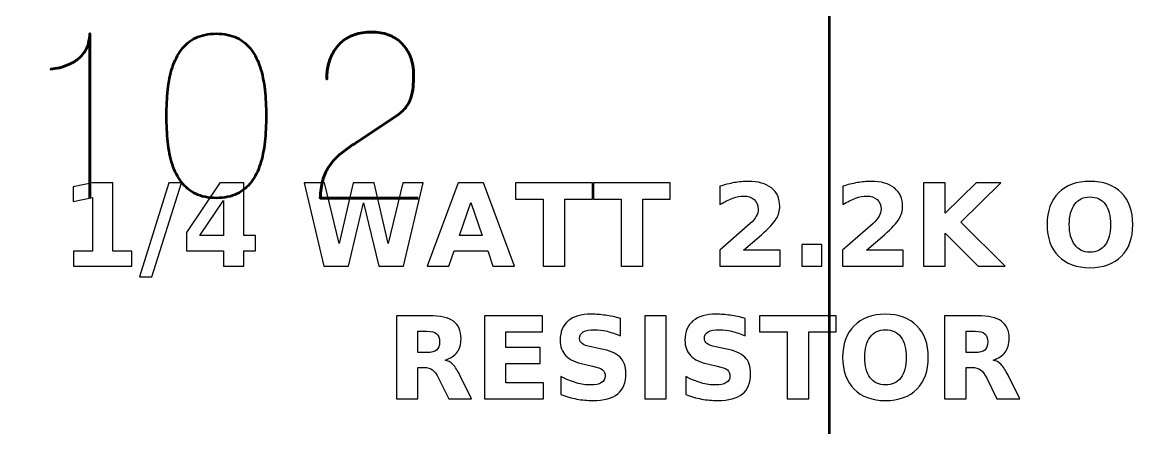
# Model space of a CAD drawing. Header units: centimetres. Extents: x -22.1 to 1.1, y -17.5 to -11.2.
# Drawn here: x -11.847 to -10.475, y -16.537 to -16.035 of the extents above; entities that cross this region are included whole.
import ezdxf

# ---------------------------------------------------------------- set-up
doc = ezdxf.new("R2010")
doc.units = ezdxf.units.CM
doc.header["$MEASUREMENT"] = 0
doc.layers.add('Layer 1', color=7, linetype='Continuous')

msp = doc.modelspace()

# ---------------------------------------------------------------- linework, layer by layer
at = {"layer": 'Layer 1', "color": 253, "lineweight": 53}
for points, knots in [([(-16.15, -17), (-16.15, -17), (-16.15, -12.7), (-16.15, -12.7), (-16.15, -12.7), (-16.15, -12.42391), (-15.92609, -12.2), (-15.65, -12.2), (-15.65, -12.2), (-15.65, -12.2), (-11.35, -12.2), (-11.35, -12.2), (-11.35, -12.2), (-11.07391, -12.2), (-10.85, -12.42391), (-10.85, -12.7), (-10.85, -12.7), (-10.85, -12.7), (-10.85, -17), (-10.85, -17), (-10.85, -17), (-10.85, -17.27609), (-11.07391, -17.5), (-11.35, -17.5), (-11.35, -17.5), (-11.35, -17.5), (-12.35, -17.5), (-12.35, -17.5), (-12.35, -17.5), (-12.35, -17.5), (-12.35, -17.035), (-12.35, -17.035), (-12.35, -17.035), (-12.35, -17.035), (-12.31, -17.035), (-12.31, -17.035), (-12.31, -17.035), (-12.31, -17.035), (-12.31, -16.935), (-12.31, -16.935), (-12.31, -16.935), (-12.31, -16.935), (-12.45, -16.935), (-12.45, -16.935), (-12.45, -16.935), (-12.45, -16.935), (-12.45, -16.2), (-12.45, -16.2), (-12.45, -16.2), (-12.45, -16.2), (-12.15, -16.2), (-12.15, -16.2), (-12.15, -16.2), (-12.15, -16.2), (-12.15, -16.935), (-12.15, -16.935), (-12.15, -16.935), (-12.15, -16.935), (-11.9, -16.935), (-11.9, -16.935), (-11.9, -16.935), (-11.9, -16.935), (-11.9, -15.8), (-11.9, -15.8), (-11.9, -15.8), (-11.9, -15.8), (-12.15, -15.8), (-12.15, -15.8), (-12.15, -15.8), (-12.15, -15.8), (-12.15, -14), (-12.15, -14), (-12.15, -14), (-12.15, -13.72391), (-12.37391, -13.5), (-12.65, -13.5), (-12.65, -13.5), (-12.65, -13.5), (-14.35, -13.5), (-14.35, -13.5), (-14.35, -13.5), (-14.62609, -13.5), (-14.85, -13.72391), (-14.85, -14), (-14.85, -14), (-14.85, -14), (-14.85, -15.7), (-14.85, -15.7), (-14.85, -15.7), (-14.85, -15.97609), (-14.62609, -16.2), (-14.35, -16.2), (-14.35, -16.2), (-14.35, -16.2), (-12.65, -16.2), (-12.65, -16.2), (-12.65, -16.2), (-12.65, -16.2), (-12.55, -16.2), (-12.55, -16.2), (-12.55, -16.2), (-12.55, -16.2), (-12.55, -16.935), (-12.55, -16.935), (-12.55, -16.935), (-12.55, -16.935), (-12.69, -16.935), (-12.69, -16.935), (-12.69, -16.935), (-12.69, -16.935), (-12.69, -17.035), (-12.69, -17.035), (-12.69, -17.035), (-12.69, -17.035), (-12.65, -17.035), (-12.65, -17.035), (-12.65, -17.035), (-12.65, -17.035), (-12.65, -17.5), (-12.65, -17.5), (-12.65, -17.5), (-12.65, -17.5), (-15.65, -17.5), (-15.65, -17.5), (-15.65, -17.5), (-15.92609, -17.5), (-16.15, -17.27609), (-16.15, -17)], [0, 0, 0, 0, 0.03125, 0.03125, 0.03125, 0.03125, 0.0625, 0.0625, 0.0625, 0.0625, 0.09375, 0.09375, 0.09375, 0.09375, 0.125, 0.125, 0.125, 0.125, 0.15625, 0.15625, 0.15625, 0.15625, 0.1875, 0.1875, 0.1875, 0.1875, 0.21875, 0.21875, 0.21875, 0.21875, 0.25, 0.25, 0.25, 0.25, 0.28125, 0.28125, 0.28125, 0.28125, 0.3125, 0.3125, 0.3125, 0.3125, 0.34375, 0.34375, 0.34375, 0.34375, 0.375, 0.375, 0.375, 0.375, 0.40625, 0.40625, 0.40625, 0.40625, 0.4375, 0.4375, 0.4375, 0.4375, 0.46875, 0.46875, 0.46875, 0.46875, 0.5, 0.5, 0.5, 0.5, 0.53125, 0.53125, 0.53125, 0.53125, 0.5625, 0.5625, 0.5625, 0.5625, 0.59375, 0.59375, 0.59375, 0.59375, 0.625, 0.625, 0.625, 0.625, 0.65625, 0.65625, 0.65625, 0.65625, 0.6875, 0.6875, 0.6875, 0.6875, 0.71875, 0.71875, 0.71875, 0.71875, 0.75, 0.75, 0.75, 0.75, 0.78125, 0.78125, 0.78125, 0.78125, 0.8125, 0.8125, 0.8125, 0.8125, 0.84375, 0.84375, 0.84375, 0.84375, 0.875, 0.875, 0.875, 0.875, 0.90625, 0.90625, 0.90625, 0.90625, 0.9375, 0.9375, 0.9375, 0.9375, 0.96875, 0.96875, 0.96875, 0.96875, 1, 1, 1, 1]), ([(-11.76368, -16.25259), (-11.76368, -16.25259), (-11.76368, -16.04911), (-11.76368, -16.04911), (-11.76368, -16.04911), (-11.76373, -16.05602), (-11.76495, -16.06195), (-11.7673, -16.06689), (-11.7673, -16.06689), (-11.76961, -16.07188), (-11.77267, -16.07597), (-11.77643, -16.07926), (-11.77643, -16.07926), (-11.78019, -16.08255), (-11.78424, -16.08519), (-11.78857, -16.08716), (-11.78857, -16.08716), (-11.79289, -16.08909), (-11.79708, -16.09055), (-11.80112, -16.09144), (-11.80112, -16.09144), (-11.80522, -16.09238), (-11.8087, -16.09295), (-11.81166, -16.09314), (-11.81166, -16.09314), (-11.8087, -16.09295), (-11.80522, -16.09238), (-11.80112, -16.09144), (-11.80112, -16.09144), (-11.79708, -16.09055), (-11.79289, -16.08909), (-11.78857, -16.08716), (-11.78857, -16.08716), (-11.78424, -16.08519), (-11.78019, -16.08255), (-11.77643, -16.07926), (-11.77643, -16.07926), (-11.77267, -16.07597), (-11.76961, -16.07188), (-11.7673, -16.06689), (-11.7673, -16.06689), (-11.76495, -16.06195), (-11.76373, -16.05602), (-11.76368, -16.04911), (-11.76368, -16.04911), (-11.76368, -16.04911), (-11.76368, -16.25259), (-11.76368, -16.25259)], [0, 0, 0, 0, 0.0833333, 0.0833333, 0.0833333, 0.0833333, 0.1666667, 0.1666667, 0.1666667, 0.1666667, 0.25, 0.25, 0.25, 0.25, 0.3333333, 0.3333333, 0.3333333, 0.3333333, 0.4166667, 0.4166667, 0.4166667, 0.4166667, 0.5, 0.5, 0.5, 0.5, 0.5833333, 0.5833333, 0.5833333, 0.5833333, 0.6666667, 0.6666667, 0.6666667, 0.6666667, 0.75, 0.75, 0.75, 0.75, 0.8333333, 0.8333333, 0.8333333, 0.8333333, 0.9166667, 0.9166667, 0.9166667, 0.9166667, 1, 1, 1, 1]), ([(-11.35786, -16.25259), (-11.35786, -16.25259), (-11.47893, -16.25259), (-11.47893, -16.25259), (-11.47893, -16.25259), (-11.4787, -16.24441), (-11.47766, -16.23716), (-11.47592, -16.23095), (-11.47592, -16.23095), (-11.47413, -16.22474), (-11.47173, -16.21929), (-11.46877, -16.21458), (-11.46877, -16.21458), (-11.46576, -16.20988), (-11.46233, -16.20569), (-11.45842, -16.20203), (-11.45842, -16.20203), (-11.45452, -16.19831), (-11.45033, -16.19492), (-11.44582, -16.19172), (-11.44582, -16.19172), (-11.4413, -16.18857), (-11.43664, -16.18542), (-11.4318, -16.18232), (-11.4318, -16.18232), (-11.4318, -16.18232), (-11.38354, -16.15014), (-11.38354, -16.15014), (-11.38354, -16.15014), (-11.3786, -16.14666), (-11.37474, -16.14285), (-11.37202, -16.13876), (-11.37202, -16.13876), (-11.36924, -16.13467), (-11.36731, -16.13034), (-11.36614, -16.12578), (-11.36614, -16.12578), (-11.36501, -16.12126), (-11.3643, -16.11661), (-11.36407, -16.1119), (-11.36407, -16.1119), (-11.36383, -16.10715), (-11.36374, -16.1024), (-11.36378, -16.09765), (-11.36378, -16.09765), (-11.36378, -16.09375), (-11.3643, -16.08956), (-11.36534, -16.08505), (-11.36534, -16.08505), (-11.36642, -16.08058), (-11.36811, -16.07611), (-11.37051, -16.07169), (-11.37051, -16.07169), (-11.37291, -16.06727), (-11.37611, -16.06322), (-11.38011, -16.05955), (-11.38011, -16.05955), (-11.3841, -16.05593), (-11.38904, -16.05301), (-11.39492, -16.0508), (-11.39492, -16.0508), (-11.4008, -16.04859), (-11.40772, -16.04746), (-11.41571, -16.04742), (-11.41571, -16.04742), (-11.42376, -16.04746), (-11.43086, -16.04859), (-11.43697, -16.05076), (-11.43697, -16.05076), (-11.44309, -16.05292), (-11.44831, -16.05593), (-11.45264, -16.05974), (-11.45264, -16.05974), (-11.45696, -16.06355), (-11.46044, -16.06797), (-11.46317, -16.07291), (-11.46317, -16.07291), (-11.4659, -16.07785), (-11.46788, -16.08312), (-11.46915, -16.08867), (-11.46915, -16.08867), (-11.47042, -16.09422), (-11.47103, -16.09986), (-11.47103, -16.10555), (-11.47103, -16.10555), (-11.47103, -16.09986), (-11.47042, -16.09422), (-11.46915, -16.08867), (-11.46915, -16.08867), (-11.46788, -16.08312), (-11.4659, -16.07785), (-11.46317, -16.07291), (-11.46317, -16.07291), (-11.46044, -16.06797), (-11.45696, -16.06355), (-11.45264, -16.05974), (-11.45264, -16.05974), (-11.44831, -16.05593), (-11.44309, -16.05292), (-11.43697, -16.05076), (-11.43697, -16.05076), (-11.43086, -16.04859), (-11.42376, -16.04746), (-11.41571, -16.04742), (-11.41571, -16.04742), (-11.40772, -16.04746), (-11.4008, -16.04859), (-11.39492, -16.0508), (-11.39492, -16.0508), (-11.38904, -16.05301), (-11.3841, -16.05593), (-11.38011, -16.05955), (-11.38011, -16.05955), (-11.37611, -16.06322), (-11.37291, -16.06727), (-11.37051, -16.07169), (-11.37051, -16.07169), (-11.36811, -16.07611), (-11.36642, -16.08058), (-11.36534, -16.08505), (-11.36534, -16.08505), (-11.3643, -16.08956), (-11.36378, -16.09375), (-11.36378, -16.09765), (-11.36378, -16.09765), (-11.36374, -16.1024), (-11.36383, -16.10715), (-11.36407, -16.1119), (-11.36407, -16.1119), (-11.3643, -16.11661), (-11.36501, -16.12126), (-11.36614, -16.12578), (-11.36614, -16.12578), (-11.36731, -16.13034), (-11.36924, -16.13467), (-11.37202, -16.13876), (-11.37202, -16.13876), (-11.37474, -16.14285), (-11.3786, -16.14666), (-11.38354, -16.15014), (-11.38354, -16.15014), (-11.38354, -16.15014), (-11.4318, -16.18232), (-11.4318, -16.18232), (-11.4318, -16.18232), (-11.43664, -16.18542), (-11.4413, -16.18857), (-11.44582, -16.19172), (-11.44582, -16.19172), (-11.45033, -16.19492), (-11.45452, -16.19831), (-11.45842, -16.20203), (-11.45842, -16.20203), (-11.46233, -16.20569), (-11.46576, -16.20988), (-11.46877, -16.21458), (-11.46877, -16.21458), (-11.47173, -16.21929), (-11.47413, -16.22474), (-11.47592, -16.23095), (-11.47592, -16.23095), (-11.47766, -16.23716), (-11.4787, -16.24441), (-11.47893, -16.25259), (-11.47893, -16.25259), (-11.47893, -16.25259), (-11.35786, -16.25259), (-11.35786, -16.25259)], [0, 0, 0, 0, 0.0238095, 0.0238095, 0.0238095, 0.0238095, 0.047619, 0.047619, 0.047619, 0.047619, 0.0714286, 0.0714286, 0.0714286, 0.0714286, 0.0952381, 0.0952381, 0.0952381, 0.0952381, 0.1190476, 0.1190476, 0.1190476, 0.1190476, 0.1428571, 0.1428571, 0.1428571, 0.1428571, 0.1666667, 0.1666667, 0.1666667, 0.1666667, 0.1904762, 0.1904762, 0.1904762, 0.1904762, 0.2142857, 0.2142857, 0.2142857, 0.2142857, 0.2380952, 0.2380952, 0.2380952, 0.2380952, 0.2619048, 0.2619048, 0.2619048, 0.2619048, 0.2857143, 0.2857143, 0.2857143, 0.2857143, 0.3095238, 0.3095238, 0.3095238, 0.3095238, 0.3333333, 0.3333333, 0.3333333, 0.3333333, 0.3571429, 0.3571429, 0.3571429, 0.3571429, 0.3809524, 0.3809524, 0.3809524, 0.3809524, 0.4047619, 0.4047619, 0.4047619, 0.4047619, 0.4285714, 0.4285714, 0.4285714, 0.4285714, 0.452381, 0.452381, 0.452381, 0.452381, 0.4761905, 0.4761905, 0.4761905, 0.4761905, 0.5, 0.5, 0.5, 0.5, 0.5238095, 0.5238095, 0.5238095, 0.5238095, 0.547619, 0.547619, 0.547619, 0.547619, 0.5714286, 0.5714286, 0.5714286, 0.5714286, 0.5952381, 0.5952381, 0.5952381, 0.5952381, 0.6190476, 0.6190476, 0.6190476, 0.6190476, 0.6428571, 0.6428571, 0.6428571, 0.6428571, 0.6666667, 0.6666667, 0.6666667, 0.6666667, 0.6904762, 0.6904762, 0.6904762, 0.6904762, 0.7142857, 0.7142857, 0.7142857, 0.7142857, 0.7380952, 0.7380952, 0.7380952, 0.7380952, 0.7619048, 0.7619048, 0.7619048, 0.7619048, 0.7857143, 0.7857143, 0.7857143, 0.7857143, 0.8095238, 0.8095238, 0.8095238, 0.8095238, 0.8333333, 0.8333333, 0.8333333, 0.8333333, 0.8571429, 0.8571429, 0.8571429, 0.8571429, 0.8809524, 0.8809524, 0.8809524, 0.8809524, 0.9047619, 0.9047619, 0.9047619, 0.9047619, 0.9285714, 0.9285714, 0.9285714, 0.9285714, 0.952381, 0.952381, 0.952381, 0.952381, 0.9761905, 0.9761905, 0.9761905, 0.9761905, 1, 1, 1, 1]), ([(-11.60734, -16.25259), (-11.59746, -16.25254), (-11.58894, -16.2508), (-11.58184, -16.24742), (-11.58184, -16.24742), (-11.57479, -16.24403), (-11.56891, -16.23918), (-11.5642, -16.23302), (-11.5642, -16.23302), (-11.55955, -16.22681), (-11.55588, -16.21948), (-11.55315, -16.21101), (-11.55315, -16.21101), (-11.55047, -16.20254), (-11.54854, -16.19328), (-11.54746, -16.18312), (-11.54746, -16.18312), (-11.54633, -16.17296), (-11.54577, -16.16228), (-11.54581, -16.15099), (-11.54581, -16.15099), (-11.54577, -16.13975), (-11.54633, -16.12907), (-11.54746, -16.11896), (-11.54746, -16.11896), (-11.54854, -16.10885), (-11.55047, -16.09953), (-11.55315, -16.09107), (-11.55315, -16.09107), (-11.55588, -16.08265), (-11.55955, -16.07531), (-11.5642, -16.06905), (-11.5642, -16.06905), (-11.56891, -16.06284), (-11.57479, -16.058), (-11.58184, -16.05461), (-11.58184, -16.05461), (-11.58894, -16.05118), (-11.59746, -16.04944), (-11.60734, -16.04939), (-11.60734, -16.04939), (-11.61721, -16.04944), (-11.62573, -16.05118), (-11.63283, -16.05461), (-11.63283, -16.05461), (-11.63989, -16.058), (-11.64577, -16.06284), (-11.65047, -16.06905), (-11.65047, -16.06905), (-11.65513, -16.07531), (-11.65879, -16.08265), (-11.66152, -16.09107), (-11.66152, -16.09107), (-11.6642, -16.09953), (-11.66613, -16.10885), (-11.66721, -16.11896), (-11.66721, -16.11896), (-11.66834, -16.12907), (-11.66891, -16.13975), (-11.66886, -16.15099), (-11.66886, -16.15099), (-11.66891, -16.16228), (-11.66834, -16.17296), (-11.66721, -16.18312), (-11.66721, -16.18312), (-11.66613, -16.19328), (-11.6642, -16.20254), (-11.66152, -16.21101), (-11.66152, -16.21101), (-11.65879, -16.21948), (-11.65513, -16.22681), (-11.65047, -16.23302), (-11.65047, -16.23302), (-11.64577, -16.23918), (-11.63989, -16.24403), (-11.63283, -16.24742), (-11.63283, -16.24742), (-11.62573, -16.2508), (-11.61721, -16.25254), (-11.60734, -16.25259)], [0, 0, 0, 0, 0.05, 0.05, 0.05, 0.05, 0.1, 0.1, 0.1, 0.1, 0.15, 0.15, 0.15, 0.15, 0.2, 0.2, 0.2, 0.2, 0.25, 0.25, 0.25, 0.25, 0.3, 0.3, 0.3, 0.3, 0.35, 0.35, 0.35, 0.35, 0.4, 0.4, 0.4, 0.4, 0.45, 0.45, 0.45, 0.45, 0.5, 0.5, 0.5, 0.5, 0.55, 0.55, 0.55, 0.55, 0.6, 0.6, 0.6, 0.6, 0.65, 0.65, 0.65, 0.65, 0.7, 0.7, 0.7, 0.7, 0.75, 0.75, 0.75, 0.75, 0.8, 0.8, 0.8, 0.8, 0.85, 0.85, 0.85, 0.85, 0.9, 0.9, 0.9, 0.9, 0.95, 0.95, 0.95, 0.95, 1, 1, 1, 1]), ([(-11.60734, -16.25259), (-11.59746, -16.25254), (-11.58894, -16.2508), (-11.58184, -16.24742), (-11.58184, -16.24742), (-11.57479, -16.24403), (-11.56891, -16.23918), (-11.5642, -16.23302), (-11.5642, -16.23302), (-11.55955, -16.22681), (-11.55588, -16.21948), (-11.55315, -16.21101), (-11.55315, -16.21101), (-11.55047, -16.20254), (-11.54854, -16.19328), (-11.54746, -16.18312), (-11.54746, -16.18312), (-11.54633, -16.17296), (-11.54577, -16.16228), (-11.54581, -16.15099), (-11.54581, -16.15099), (-11.54577, -16.13975), (-11.54633, -16.12907), (-11.54746, -16.11896), (-11.54746, -16.11896), (-11.54854, -16.10885), (-11.55047, -16.09953), (-11.55315, -16.09107), (-11.55315, -16.09107), (-11.55588, -16.08265), (-11.55955, -16.07531), (-11.5642, -16.06905), (-11.5642, -16.06905), (-11.56891, -16.06284), (-11.57479, -16.058), (-11.58184, -16.05461), (-11.58184, -16.05461), (-11.58894, -16.05118), (-11.59746, -16.04944), (-11.60734, -16.04939), (-11.60734, -16.04939), (-11.61721, -16.04944), (-11.62573, -16.05118), (-11.63283, -16.05461), (-11.63283, -16.05461), (-11.63989, -16.058), (-11.64577, -16.06284), (-11.65047, -16.06905), (-11.65047, -16.06905), (-11.65513, -16.07531), (-11.65879, -16.08265), (-11.66152, -16.09107), (-11.66152, -16.09107), (-11.6642, -16.09953), (-11.66613, -16.10885), (-11.66721, -16.11896), (-11.66721, -16.11896), (-11.66834, -16.12907), (-11.66891, -16.13975), (-11.66886, -16.15099), (-11.66886, -16.15099), (-11.66891, -16.16228), (-11.66834, -16.17296), (-11.66721, -16.18312), (-11.66721, -16.18312), (-11.66613, -16.19328), (-11.6642, -16.20254), (-11.66152, -16.21101), (-11.66152, -16.21101), (-11.65879, -16.21948), (-11.65513, -16.22681), (-11.65047, -16.23302), (-11.65047, -16.23302), (-11.64577, -16.23918), (-11.63989, -16.24403), (-11.63283, -16.24742), (-11.63283, -16.24742), (-11.62573, -16.2508), (-11.61721, -16.25254), (-11.60734, -16.25259)], [0, 0, 0, 0, 0.05, 0.05, 0.05, 0.05, 0.1, 0.1, 0.1, 0.1, 0.15, 0.15, 0.15, 0.15, 0.2, 0.2, 0.2, 0.2, 0.25, 0.25, 0.25, 0.25, 0.3, 0.3, 0.3, 0.3, 0.35, 0.35, 0.35, 0.35, 0.4, 0.4, 0.4, 0.4, 0.45, 0.45, 0.45, 0.45, 0.5, 0.5, 0.5, 0.5, 0.55, 0.55, 0.55, 0.55, 0.6, 0.6, 0.6, 0.6, 0.65, 0.65, 0.65, 0.65, 0.7, 0.7, 0.7, 0.7, 0.75, 0.75, 0.75, 0.75, 0.8, 0.8, 0.8, 0.8, 0.85, 0.85, 0.85, 0.85, 0.9, 0.9, 0.9, 0.9, 0.95, 0.95, 0.95, 0.95, 1, 1, 1, 1])]:
    msp.add_open_spline(points, degree=3, knots=knots, dxfattribs=at)
at = {"layer": 'Layer 1', "color": 250}
for points, knots in [([(-11.78368, -16.31844), (-11.78368, -16.31844), (-11.76025, -16.31844), (-11.76025, -16.31844), (-11.76025, -16.31844), (-11.76025, -16.31844), (-11.76025, -16.25195), (-11.76025, -16.25195), (-11.76025, -16.25195), (-11.76025, -16.25195), (-11.78429, -16.25692), (-11.78429, -16.25692), (-11.78429, -16.25692), (-11.78429, -16.25692), (-11.78429, -16.23885), (-11.78429, -16.23885), (-11.78429, -16.23885), (-11.78429, -16.23885), (-11.76039, -16.23389), (-11.76039, -16.23389), (-11.76039, -16.23389), (-11.76039, -16.23389), (-11.73518, -16.23389), (-11.73518, -16.23389), (-11.73518, -16.23389), (-11.73518, -16.23389), (-11.73518, -16.31844), (-11.73518, -16.31844), (-11.73518, -16.31844), (-11.73518, -16.31844), (-11.71176, -16.31844), (-11.71176, -16.31844), (-11.71176, -16.31844), (-11.71176, -16.31844), (-11.71176, -16.33676), (-11.71176, -16.33676), (-11.71176, -16.33676), (-11.71176, -16.33676), (-11.78368, -16.33676), (-11.78368, -16.33676), (-11.78368, -16.33676), (-11.78368, -16.33676), (-11.78368, -16.31844), (-11.78368, -16.31844)], [0, 0, 0, 0, 0.0909091, 0.0909091, 0.0909091, 0.0909091, 0.1818182, 0.1818182, 0.1818182, 0.1818182, 0.2727273, 0.2727273, 0.2727273, 0.2727273, 0.3636364, 0.3636364, 0.3636364, 0.3636364, 0.4545455, 0.4545455, 0.4545455, 0.4545455, 0.5454545, 0.5454545, 0.5454545, 0.5454545, 0.6363636, 0.6363636, 0.6363636, 0.6363636, 0.7272727, 0.7272727, 0.7272727, 0.7272727, 0.8181818, 0.8181818, 0.8181818, 0.8181818, 0.9090909, 0.9090909, 0.9090909, 0.9090909, 1, 1, 1, 1]), ([(-11.66578, -16.23389), (-11.66578, -16.23389), (-11.65049, -16.23389), (-11.65049, -16.23389), (-11.65049, -16.23389), (-11.65049, -16.23389), (-11.6868, -16.34986), (-11.6868, -16.34986), (-11.6868, -16.34986), (-11.6868, -16.34986), (-11.70202, -16.34986), (-11.70202, -16.34986), (-11.70202, -16.34986), (-11.70202, -16.34986), (-11.66578, -16.23389), (-11.66578, -16.23389)], [0, 0, 0, 0, 0.25, 0.25, 0.25, 0.25, 0.5, 0.5, 0.5, 0.5, 0.75, 0.75, 0.75, 0.75, 1, 1, 1, 1]), ([(-11.60294, -16.23389), (-11.60294, -16.23389), (-11.57344, -16.23389), (-11.57344, -16.23389), (-11.57344, -16.23389), (-11.57344, -16.23389), (-11.57344, -16.2988), (-11.57344, -16.2988), (-11.57344, -16.2988), (-11.57344, -16.2988), (-11.55877, -16.2988), (-11.55877, -16.2988), (-11.55877, -16.2988), (-11.55877, -16.2988), (-11.55877, -16.31802), (-11.55877, -16.31802), (-11.55877, -16.31802), (-11.55877, -16.31802), (-11.57344, -16.31802), (-11.57344, -16.31802), (-11.57344, -16.31802), (-11.57344, -16.31802), (-11.57344, -16.33676), (-11.57344, -16.33676), (-11.57344, -16.33676), (-11.57344, -16.33676), (-11.59851, -16.33676), (-11.59851, -16.33676), (-11.59851, -16.33676), (-11.59851, -16.33676), (-11.59851, -16.31802), (-11.59851, -16.31802), (-11.59851, -16.31802), (-11.59851, -16.31802), (-11.64414, -16.31802), (-11.64414, -16.31802), (-11.64414, -16.31802), (-11.64414, -16.31802), (-11.64414, -16.29527), (-11.64414, -16.29527), (-11.64414, -16.29527), (-11.64414, -16.29527), (-11.60294, -16.23389), (-11.60294, -16.23389)], [0, 0, 0, 0, 0.0909091, 0.0909091, 0.0909091, 0.0909091, 0.1818182, 0.1818182, 0.1818182, 0.1818182, 0.2727273, 0.2727273, 0.2727273, 0.2727273, 0.3636364, 0.3636364, 0.3636364, 0.3636364, 0.4545455, 0.4545455, 0.4545455, 0.4545455, 0.5454545, 0.5454545, 0.5454545, 0.5454545, 0.6363636, 0.6363636, 0.6363636, 0.6363636, 0.7272727, 0.7272727, 0.7272727, 0.7272727, 0.8181818, 0.8181818, 0.8181818, 0.8181818, 0.9090909, 0.9090909, 0.9090909, 0.9090909, 1, 1, 1, 1]), ([(-11.49896, -16.23389), (-11.49896, -16.23389), (-11.47354, -16.23389), (-11.47354, -16.23389), (-11.47354, -16.23389), (-11.47354, -16.23389), (-11.45576, -16.30866), (-11.45576, -16.30866), (-11.45576, -16.30866), (-11.45576, -16.30866), (-11.43812, -16.23389), (-11.43812, -16.23389), (-11.43812, -16.23389), (-11.43812, -16.23389), (-11.41255, -16.23389), (-11.41255, -16.23389), (-11.41255, -16.23389), (-11.41255, -16.23389), (-11.39492, -16.30866), (-11.39492, -16.30866), (-11.39492, -16.30866), (-11.39492, -16.30866), (-11.37714, -16.23389), (-11.37714, -16.23389), (-11.37714, -16.23389), (-11.37714, -16.23389), (-11.35192, -16.23389), (-11.35192, -16.23389), (-11.35192, -16.23389), (-11.35192, -16.23389), (-11.37617, -16.33676), (-11.37617, -16.33676), (-11.37617, -16.33676), (-11.37617, -16.33676), (-11.40677, -16.33676), (-11.40677, -16.33676), (-11.40677, -16.33676), (-11.40677, -16.33676), (-11.42544, -16.25856), (-11.42544, -16.25856), (-11.42544, -16.25856), (-11.42544, -16.25856), (-11.4439, -16.33676), (-11.4439, -16.33676), (-11.4439, -16.33676), (-11.4439, -16.33676), (-11.4745, -16.33676), (-11.4745, -16.33676), (-11.4745, -16.33676), (-11.4745, -16.33676), (-11.49896, -16.23389), (-11.49896, -16.23389)], [0, 0, 0, 0, 0.0769231, 0.0769231, 0.0769231, 0.0769231, 0.1538462, 0.1538462, 0.1538462, 0.1538462, 0.2307692, 0.2307692, 0.2307692, 0.2307692, 0.3076923, 0.3076923, 0.3076923, 0.3076923, 0.3846154, 0.3846154, 0.3846154, 0.3846154, 0.4615385, 0.4615385, 0.4615385, 0.4615385, 0.5384615, 0.5384615, 0.5384615, 0.5384615, 0.6153846, 0.6153846, 0.6153846, 0.6153846, 0.6923077, 0.6923077, 0.6923077, 0.6923077, 0.7692308, 0.7692308, 0.7692308, 0.7692308, 0.8461538, 0.8461538, 0.8461538, 0.8461538, 0.9230769, 0.9230769, 0.9230769, 0.9230769, 1, 1, 1, 1]), ([(-11.27215, -16.31804), (-11.27215, -16.31804), (-11.31364, -16.31804), (-11.31364, -16.31804), (-11.31364, -16.31804), (-11.31364, -16.31804), (-11.32018, -16.33676), (-11.32018, -16.33676), (-11.32018, -16.33676), (-11.32018, -16.33676), (-11.34685, -16.33676), (-11.34685, -16.33676), (-11.34685, -16.33676), (-11.34685, -16.33676), (-11.30875, -16.23389), (-11.30875, -16.23389), (-11.30875, -16.23389), (-11.30875, -16.23389), (-11.27712, -16.23389), (-11.27712, -16.23389), (-11.27712, -16.23389), (-11.27712, -16.23389), (-11.23902, -16.33676), (-11.23902, -16.33676), (-11.23902, -16.33676), (-11.23902, -16.33676), (-11.26569, -16.33676), (-11.26569, -16.33676), (-11.26569, -16.33676), (-11.26569, -16.33676), (-11.27215, -16.31804), (-11.27215, -16.31804)], [0, 0, 0, 0, 0.125, 0.125, 0.125, 0.125, 0.25, 0.25, 0.25, 0.25, 0.375, 0.375, 0.375, 0.375, 0.5, 0.5, 0.5, 0.5, 0.625, 0.625, 0.625, 0.625, 0.75, 0.75, 0.75, 0.75, 0.875, 0.875, 0.875, 0.875, 1, 1, 1, 1]), ([(-11.23763, -16.23389), (-11.23763, -16.23389), (-11.14283, -16.23389), (-11.14283, -16.23389), (-11.14283, -16.23389), (-11.14283, -16.23389), (-11.14283, -16.25395), (-11.14283, -16.25395), (-11.14283, -16.25395), (-11.14283, -16.25395), (-11.17693, -16.25395), (-11.17693, -16.25395), (-11.17693, -16.25395), (-11.17693, -16.25395), (-11.17693, -16.33676), (-11.17693, -16.33676), (-11.17693, -16.33676), (-11.17693, -16.33676), (-11.20346, -16.33676), (-11.20346, -16.33676), (-11.20346, -16.33676), (-11.20346, -16.33676), (-11.20346, -16.25395), (-11.20346, -16.25395), (-11.20346, -16.25395), (-11.20346, -16.25395), (-11.23763, -16.25395), (-11.23763, -16.25395), (-11.23763, -16.25395), (-11.23763, -16.25395), (-11.23763, -16.23389), (-11.23763, -16.23389)], [0, 0, 0, 0, 0.125, 0.125, 0.125, 0.125, 0.25, 0.25, 0.25, 0.25, 0.375, 0.375, 0.375, 0.375, 0.5, 0.5, 0.5, 0.5, 0.625, 0.625, 0.625, 0.625, 0.75, 0.75, 0.75, 0.75, 0.875, 0.875, 0.875, 0.875, 1, 1, 1, 1]), ([(-11.14137, -16.23389), (-11.14137, -16.23389), (-11.04657, -16.23389), (-11.04657, -16.23389), (-11.04657, -16.23389), (-11.04657, -16.23389), (-11.04657, -16.25395), (-11.04657, -16.25395), (-11.04657, -16.25395), (-11.04657, -16.25395), (-11.08067, -16.25395), (-11.08067, -16.25395), (-11.08067, -16.25395), (-11.08067, -16.25395), (-11.08067, -16.33676), (-11.08067, -16.33676), (-11.08067, -16.33676), (-11.08067, -16.33676), (-11.1072, -16.33676), (-11.1072, -16.33676), (-11.1072, -16.33676), (-11.1072, -16.33676), (-11.1072, -16.25395), (-11.1072, -16.25395), (-11.1072, -16.25395), (-11.1072, -16.25395), (-11.14137, -16.25395), (-11.14137, -16.25395), (-11.14137, -16.25395), (-11.14137, -16.25395), (-11.14137, -16.23389), (-11.14137, -16.23389)], [0, 0, 0, 0, 0.125, 0.125, 0.125, 0.125, 0.25, 0.25, 0.25, 0.25, 0.375, 0.375, 0.375, 0.375, 0.5, 0.5, 0.5, 0.5, 0.625, 0.625, 0.625, 0.625, 0.75, 0.75, 0.75, 0.75, 0.875, 0.875, 0.875, 0.875, 1, 1, 1, 1]), ([(-10.956, -16.31726), (-10.956, -16.31726), (-10.91072, -16.31726), (-10.91072, -16.31726), (-10.91072, -16.31726), (-10.91072, -16.31726), (-10.91072, -16.33676), (-10.91072, -16.33676), (-10.91072, -16.33676), (-10.91072, -16.33676), (-10.98549, -16.33676), (-10.98549, -16.33676), (-10.98549, -16.33676), (-10.98549, -16.33676), (-10.98549, -16.31726), (-10.98549, -16.31726), (-10.98549, -16.31726), (-10.98549, -16.31726), (-10.94793, -16.28413), (-10.94793, -16.28413), (-10.94793, -16.28413), (-10.94457, -16.28109), (-10.9421, -16.27813), (-10.9405, -16.27524), (-10.9405, -16.27524), (-10.93888, -16.27234), (-10.93808, -16.26933), (-10.93808, -16.2662), (-10.93808, -16.2662), (-10.93808, -16.26138), (-10.9397, -16.2575), (-10.94294, -16.25456), (-10.94294, -16.25456), (-10.94617, -16.25162), (-10.95047, -16.25017), (-10.95586, -16.25017), (-10.95586, -16.25017), (-10.95999, -16.25017), (-10.96451, -16.25106), (-10.96943, -16.25282), (-10.96943, -16.25282), (-10.97434, -16.25459), (-10.97961, -16.25722), (-10.98521, -16.2607), (-10.98521, -16.2607), (-10.98521, -16.2607), (-10.98521, -16.2381), (-10.98521, -16.2381), (-10.98521, -16.2381), (-10.97923, -16.23613), (-10.97333, -16.23462), (-10.9675, -16.23359), (-10.9675, -16.23359), (-10.96166, -16.23255), (-10.95595, -16.23203), (-10.95033, -16.23203), (-10.95033, -16.23203), (-10.93803, -16.23203), (-10.92846, -16.23474), (-10.92164, -16.24017), (-10.92164, -16.24017), (-10.91482, -16.24558), (-10.91141, -16.25313), (-10.91141, -16.26284), (-10.91141, -16.26284), (-10.91141, -16.26844), (-10.91286, -16.27366), (-10.91576, -16.27851), (-10.91576, -16.27851), (-10.91865, -16.28335), (-10.92474, -16.28984), (-10.93401, -16.29798), (-10.93401, -16.29798), (-10.93401, -16.29798), (-10.956, -16.31726), (-10.956, -16.31726)], [0, 0, 0, 0, 0.0526316, 0.0526316, 0.0526316, 0.0526316, 0.1052632, 0.1052632, 0.1052632, 0.1052632, 0.1578947, 0.1578947, 0.1578947, 0.1578947, 0.2105263, 0.2105263, 0.2105263, 0.2105263, 0.2631579, 0.2631579, 0.2631579, 0.2631579, 0.3157895, 0.3157895, 0.3157895, 0.3157895, 0.3684211, 0.3684211, 0.3684211, 0.3684211, 0.4210526, 0.4210526, 0.4210526, 0.4210526, 0.4736842, 0.4736842, 0.4736842, 0.4736842, 0.5263158, 0.5263158, 0.5263158, 0.5263158, 0.5789474, 0.5789474, 0.5789474, 0.5789474, 0.6315789, 0.6315789, 0.6315789, 0.6315789, 0.6842105, 0.6842105, 0.6842105, 0.6842105, 0.7368421, 0.7368421, 0.7368421, 0.7368421, 0.7894737, 0.7894737, 0.7894737, 0.7894737, 0.8421053, 0.8421053, 0.8421053, 0.8421053, 0.8947368, 0.8947368, 0.8947368, 0.8947368, 0.9473684, 0.9473684, 0.9473684, 0.9473684, 1, 1, 1, 1]), ([(-10.80421, -16.31726), (-10.80421, -16.31726), (-10.75893, -16.31726), (-10.75893, -16.31726), (-10.75893, -16.31726), (-10.75893, -16.31726), (-10.75893, -16.33676), (-10.75893, -16.33676), (-10.75893, -16.33676), (-10.75893, -16.33676), (-10.8337, -16.33676), (-10.8337, -16.33676), (-10.8337, -16.33676), (-10.8337, -16.33676), (-10.8337, -16.31726), (-10.8337, -16.31726), (-10.8337, -16.31726), (-10.8337, -16.31726), (-10.79614, -16.28413), (-10.79614, -16.28413), (-10.79614, -16.28413), (-10.79278, -16.28109), (-10.79031, -16.27813), (-10.78871, -16.27524), (-10.78871, -16.27524), (-10.78709, -16.27234), (-10.78629, -16.26933), (-10.78629, -16.2662), (-10.78629, -16.2662), (-10.78629, -16.26138), (-10.78791, -16.2575), (-10.79115, -16.25456), (-10.79115, -16.25456), (-10.79438, -16.25162), (-10.79868, -16.25017), (-10.80407, -16.25017), (-10.80407, -16.25017), (-10.8082, -16.25017), (-10.81272, -16.25106), (-10.81764, -16.25282), (-10.81764, -16.25282), (-10.82255, -16.25459), (-10.82782, -16.25722), (-10.83342, -16.2607), (-10.83342, -16.2607), (-10.83342, -16.2607), (-10.83342, -16.2381), (-10.83342, -16.2381), (-10.83342, -16.2381), (-10.82744, -16.23613), (-10.82154, -16.23462), (-10.81571, -16.23359), (-10.81571, -16.23359), (-10.80987, -16.23255), (-10.80416, -16.23203), (-10.79854, -16.23203), (-10.79854, -16.23203), (-10.78624, -16.23203), (-10.77667, -16.23474), (-10.76985, -16.24017), (-10.76985, -16.24017), (-10.76303, -16.24558), (-10.75962, -16.25313), (-10.75962, -16.26284), (-10.75962, -16.26284), (-10.75962, -16.26844), (-10.76107, -16.27366), (-10.76397, -16.27851), (-10.76397, -16.27851), (-10.76686, -16.28335), (-10.77295, -16.28984), (-10.78222, -16.29798), (-10.78222, -16.29798), (-10.78222, -16.29798), (-10.80421, -16.31726), (-10.80421, -16.31726)], [0, 0, 0, 0, 0.0526316, 0.0526316, 0.0526316, 0.0526316, 0.1052632, 0.1052632, 0.1052632, 0.1052632, 0.1578947, 0.1578947, 0.1578947, 0.1578947, 0.2105263, 0.2105263, 0.2105263, 0.2105263, 0.2631579, 0.2631579, 0.2631579, 0.2631579, 0.3157895, 0.3157895, 0.3157895, 0.3157895, 0.3684211, 0.3684211, 0.3684211, 0.3684211, 0.4210526, 0.4210526, 0.4210526, 0.4210526, 0.4736842, 0.4736842, 0.4736842, 0.4736842, 0.5263158, 0.5263158, 0.5263158, 0.5263158, 0.5789474, 0.5789474, 0.5789474, 0.5789474, 0.6315789, 0.6315789, 0.6315789, 0.6315789, 0.6842105, 0.6842105, 0.6842105, 0.6842105, 0.7368421, 0.7368421, 0.7368421, 0.7368421, 0.7894737, 0.7894737, 0.7894737, 0.7894737, 0.8421053, 0.8421053, 0.8421053, 0.8421053, 0.8947368, 0.8947368, 0.8947368, 0.8947368, 0.9473684, 0.9473684, 0.9473684, 0.9473684, 1, 1, 1, 1]), ([(-10.73372, -16.23389), (-10.73372, -16.23389), (-10.70719, -16.23389), (-10.70719, -16.23389), (-10.70719, -16.23389), (-10.70719, -16.23389), (-10.70719, -16.27145), (-10.70719, -16.27145), (-10.70719, -16.27145), (-10.70719, -16.27145), (-10.66895, -16.23389), (-10.66895, -16.23389), (-10.66895, -16.23389), (-10.66895, -16.23389), (-10.63817, -16.23389), (-10.63817, -16.23389), (-10.63817, -16.23389), (-10.63817, -16.23389), (-10.6877, -16.2826), (-10.6877, -16.2826), (-10.6877, -16.2826), (-10.6877, -16.2826), (-10.63306, -16.33676), (-10.63306, -16.33676), (-10.63306, -16.33676), (-10.63306, -16.33676), (-10.66627, -16.33676), (-10.66627, -16.33676), (-10.66627, -16.33676), (-10.66627, -16.33676), (-10.70719, -16.29624), (-10.70719, -16.29624), (-10.70719, -16.29624), (-10.70719, -16.29624), (-10.70719, -16.33676), (-10.70719, -16.33676), (-10.70719, -16.33676), (-10.70719, -16.33676), (-10.73372, -16.33676), (-10.73372, -16.33676), (-10.73372, -16.33676), (-10.73372, -16.33676), (-10.73372, -16.23389), (-10.73372, -16.23389)], [0, 0, 0, 0, 0.0909091, 0.0909091, 0.0909091, 0.0909091, 0.1818182, 0.1818182, 0.1818182, 0.1818182, 0.2727273, 0.2727273, 0.2727273, 0.2727273, 0.3636364, 0.3636364, 0.3636364, 0.3636364, 0.4545455, 0.4545455, 0.4545455, 0.4545455, 0.5454545, 0.5454545, 0.5454545, 0.5454545, 0.6363636, 0.6363636, 0.6363636, 0.6363636, 0.7272727, 0.7272727, 0.7272727, 0.7272727, 0.8181818, 0.8181818, 0.8181818, 0.8181818, 0.9090909, 0.9090909, 0.9090909, 0.9090909, 1, 1, 1, 1]), ([(-10.52826, -16.23203), (-10.51173, -16.23203), (-10.49877, -16.23676), (-10.48941, -16.24624), (-10.48941, -16.24624), (-10.48003, -16.25569), (-10.47535, -16.26874), (-10.47535, -16.28542), (-10.47535, -16.28542), (-10.47535, -16.30205), (-10.48003, -16.3151), (-10.48941, -16.32455), (-10.48941, -16.32455), (-10.49877, -16.33403), (-10.51173, -16.33876), (-10.52826, -16.33876), (-10.52826, -16.33876), (-10.54475, -16.33876), (-10.55768, -16.33403), (-10.56709, -16.32455), (-10.56709, -16.32455), (-10.57647, -16.3151), (-10.58118, -16.30205), (-10.58118, -16.28542), (-10.58118, -16.28542), (-10.58118, -16.26874), (-10.57647, -16.25569), (-10.56709, -16.24624), (-10.56709, -16.24624), (-10.55768, -16.23676), (-10.54475, -16.23203), (-10.52826, -16.23203)], [0, 0, 0, 0, 0.125, 0.125, 0.125, 0.125, 0.25, 0.25, 0.25, 0.25, 0.375, 0.375, 0.375, 0.375, 0.5, 0.5, 0.5, 0.5, 0.625, 0.625, 0.625, 0.625, 0.75, 0.75, 0.75, 0.75, 0.875, 0.875, 0.875, 0.875, 1, 1, 1, 1]), ([(-10.52826, -16.25125), (-10.53635, -16.25125), (-10.54261, -16.25423), (-10.54708, -16.26021), (-10.54708, -16.26021), (-10.55152, -16.26618), (-10.55376, -16.27458), (-10.55376, -16.28542), (-10.55376, -16.28542), (-10.55376, -16.29624), (-10.55152, -16.30461), (-10.54708, -16.31058), (-10.54708, -16.31058), (-10.54261, -16.31656), (-10.53635, -16.31954), (-10.52826, -16.31954), (-10.52826, -16.31954), (-10.52012, -16.31954), (-10.51385, -16.31656), (-10.50938, -16.31058), (-10.50938, -16.31058), (-10.50493, -16.30461), (-10.5027, -16.29624), (-10.5027, -16.28542), (-10.5027, -16.28542), (-10.5027, -16.27458), (-10.50493, -16.26618), (-10.50938, -16.26021), (-10.50938, -16.26021), (-10.51385, -16.25423), (-10.52012, -16.25125), (-10.52826, -16.25125)], [0, 0, 0, 0, 0.125, 0.125, 0.125, 0.125, 0.25, 0.25, 0.25, 0.25, 0.375, 0.375, 0.375, 0.375, 0.5, 0.5, 0.5, 0.5, 0.625, 0.625, 0.625, 0.625, 0.75, 0.75, 0.75, 0.75, 0.875, 0.875, 0.875, 0.875, 1, 1, 1, 1]), ([(-11.59851, -16.25574), (-11.59851, -16.25574), (-11.62761, -16.2988), (-11.62761, -16.2988), (-11.62761, -16.2988), (-11.62761, -16.2988), (-11.59851, -16.2988), (-11.59851, -16.2988), (-11.59851, -16.2988), (-11.59851, -16.2988), (-11.59851, -16.25574), (-11.59851, -16.25574)], [0, 0, 0, 0, 0.3333333, 0.3333333, 0.3333333, 0.3333333, 0.6666667, 0.6666667, 0.6666667, 0.6666667, 1, 1, 1, 1]), ([(-11.30703, -16.29894), (-11.30703, -16.29894), (-11.27883, -16.29894), (-11.27883, -16.29894), (-11.27883, -16.29894), (-11.27883, -16.29894), (-11.2929, -16.25802), (-11.2929, -16.25802), (-11.2929, -16.25802), (-11.2929, -16.25802), (-11.30703, -16.29894), (-11.30703, -16.29894)], [0, 0, 0, 0, 0.3333333, 0.3333333, 0.3333333, 0.3333333, 0.6666667, 0.6666667, 0.6666667, 0.6666667, 1, 1, 1, 1]), ([(-10.88408, -16.31009), (-10.88408, -16.31009), (-10.85926, -16.31009), (-10.85926, -16.31009), (-10.85926, -16.31009), (-10.85926, -16.31009), (-10.85926, -16.33676), (-10.85926, -16.33676), (-10.85926, -16.33676), (-10.85926, -16.33676), (-10.88408, -16.33676), (-10.88408, -16.33676), (-10.88408, -16.33676), (-10.88408, -16.33676), (-10.88408, -16.31009), (-10.88408, -16.31009)], [0, 0, 0, 0, 0.25, 0.25, 0.25, 0.25, 0.5, 0.5, 0.5, 0.5, 0.75, 0.75, 0.75, 0.75, 1, 1, 1, 1]), ([(-11.35831, -16.46209), (-11.35831, -16.46209), (-11.35831, -16.50101), (-11.35831, -16.50101), (-11.35831, -16.50101), (-11.35831, -16.50101), (-11.38484, -16.50101), (-11.38484, -16.50101), (-11.38484, -16.50101), (-11.38484, -16.50101), (-11.38484, -16.39814), (-11.38484, -16.39814), (-11.38484, -16.39814), (-11.38484, -16.39814), (-11.34432, -16.39814), (-11.34432, -16.39814), (-11.34432, -16.39814), (-11.33077, -16.39814), (-11.32082, -16.40042), (-11.31452, -16.40496), (-11.31452, -16.40496), (-11.3082, -16.4095), (-11.30504, -16.4167), (-11.30504, -16.42653), (-11.30504, -16.42653), (-11.30504, -16.43332), (-11.30669, -16.43892), (-11.30996, -16.44327), (-11.30996, -16.44327), (-11.31325, -16.44765), (-11.31821, -16.45087), (-11.32482, -16.45292), (-11.32482, -16.45292), (-11.3212, -16.45376), (-11.31793, -16.45562), (-11.31506, -16.45854), (-11.31506, -16.45854), (-11.31219, -16.46145), (-11.3093, -16.46587), (-11.30636, -16.4718), (-11.30636, -16.4718), (-11.30636, -16.4718), (-11.29194, -16.50101), (-11.29194, -16.50101), (-11.29194, -16.50101), (-11.29194, -16.50101), (-11.32021, -16.50101), (-11.32021, -16.50101), (-11.32021, -16.50101), (-11.32021, -16.50101), (-11.33275, -16.47545), (-11.33275, -16.47545), (-11.33275, -16.47545), (-11.33526, -16.47032), (-11.33783, -16.46679), (-11.34044, -16.46491), (-11.34044, -16.46491), (-11.34303, -16.46303), (-11.34648, -16.46209), (-11.35081, -16.46209), (-11.35081, -16.46209), (-11.35081, -16.46209), (-11.35831, -16.46209), (-11.35831, -16.46209)], [0, 0, 0, 0, 0.0625, 0.0625, 0.0625, 0.0625, 0.125, 0.125, 0.125, 0.125, 0.1875, 0.1875, 0.1875, 0.1875, 0.25, 0.25, 0.25, 0.25, 0.3125, 0.3125, 0.3125, 0.3125, 0.375, 0.375, 0.375, 0.375, 0.4375, 0.4375, 0.4375, 0.4375, 0.5, 0.5, 0.5, 0.5, 0.5625, 0.5625, 0.5625, 0.5625, 0.625, 0.625, 0.625, 0.625, 0.6875, 0.6875, 0.6875, 0.6875, 0.75, 0.75, 0.75, 0.75, 0.8125, 0.8125, 0.8125, 0.8125, 0.875, 0.875, 0.875, 0.875, 0.9375, 0.9375, 0.9375, 0.9375, 1, 1, 1, 1]), ([(-11.27619, -16.39814), (-11.27619, -16.39814), (-11.2046, -16.39814), (-11.2046, -16.39814), (-11.2046, -16.39814), (-11.2046, -16.39814), (-11.2046, -16.4182), (-11.2046, -16.4182), (-11.2046, -16.4182), (-11.2046, -16.4182), (-11.24966, -16.4182), (-11.24966, -16.4182), (-11.24966, -16.4182), (-11.24966, -16.4182), (-11.24966, -16.43735), (-11.24966, -16.43735), (-11.24966, -16.43735), (-11.24966, -16.43735), (-11.20731, -16.43735), (-11.20731, -16.43735), (-11.20731, -16.43735), (-11.20731, -16.43735), (-11.20731, -16.45741), (-11.20731, -16.45741), (-11.20731, -16.45741), (-11.20731, -16.45741), (-11.24966, -16.45741), (-11.24966, -16.45741), (-11.24966, -16.45741), (-11.24966, -16.45741), (-11.24966, -16.48095), (-11.24966, -16.48095), (-11.24966, -16.48095), (-11.24966, -16.48095), (-11.2031, -16.48095), (-11.2031, -16.48095), (-11.2031, -16.48095), (-11.2031, -16.48095), (-11.2031, -16.50101), (-11.2031, -16.50101), (-11.2031, -16.50101), (-11.2031, -16.50101), (-11.27619, -16.50101), (-11.27619, -16.50101), (-11.27619, -16.50101), (-11.27619, -16.50101), (-11.27619, -16.39814), (-11.27619, -16.39814)], [0, 0, 0, 0, 0.0833333, 0.0833333, 0.0833333, 0.0833333, 0.1666667, 0.1666667, 0.1666667, 0.1666667, 0.25, 0.25, 0.25, 0.25, 0.3333333, 0.3333333, 0.3333333, 0.3333333, 0.4166667, 0.4166667, 0.4166667, 0.4166667, 0.5, 0.5, 0.5, 0.5, 0.5833333, 0.5833333, 0.5833333, 0.5833333, 0.6666667, 0.6666667, 0.6666667, 0.6666667, 0.75, 0.75, 0.75, 0.75, 0.8333333, 0.8333333, 0.8333333, 0.8333333, 0.9166667, 0.9166667, 0.9166667, 0.9166667, 1, 1, 1, 1]), ([(-11.1082, -16.40139), (-11.1082, -16.40139), (-11.1082, -16.42314), (-11.1082, -16.42314), (-11.1082, -16.42314), (-11.11385, -16.42062), (-11.11937, -16.41872), (-11.12473, -16.41743), (-11.12473, -16.41743), (-11.13012, -16.41613), (-11.1352, -16.4155), (-11.13997, -16.4155), (-11.13997, -16.4155), (-11.1463, -16.4155), (-11.151, -16.41637), (-11.15404, -16.41811), (-11.15404, -16.41811), (-11.15707, -16.41987), (-11.15858, -16.42258), (-11.15858, -16.42625), (-11.15858, -16.42625), (-11.15858, -16.429), (-11.15757, -16.43116), (-11.15552, -16.43269), (-11.15552, -16.43269), (-11.15347, -16.43422), (-11.14976, -16.43556), (-11.14437, -16.43666), (-11.14437, -16.43666), (-11.14437, -16.43666), (-11.13308, -16.43892), (-11.13308, -16.43892), (-11.13308, -16.43892), (-11.12163, -16.44123), (-11.11352, -16.44471), (-11.1087, -16.44941), (-11.1087, -16.44941), (-11.10387, -16.45409), (-11.10145, -16.46075), (-11.10145, -16.46938), (-11.10145, -16.46938), (-11.10145, -16.48074), (-11.10481, -16.48918), (-11.11154, -16.49471), (-11.11154, -16.49471), (-11.11827, -16.50023), (-11.12854, -16.50301), (-11.14237, -16.50301), (-11.14237, -16.50301), (-11.14891, -16.50301), (-11.15545, -16.5024), (-11.16201, -16.50115), (-11.16201, -16.50115), (-11.16857, -16.4999), (-11.17516, -16.49807), (-11.18172, -16.49565), (-11.18172, -16.49565), (-11.18172, -16.49565), (-11.18172, -16.47326), (-11.18172, -16.47326), (-11.18172, -16.47326), (-11.17516, -16.47674), (-11.16881, -16.47937), (-11.16267, -16.48114), (-11.16267, -16.48114), (-11.15653, -16.4829), (-11.15063, -16.48379), (-11.14494, -16.48379), (-11.14494, -16.48379), (-11.13915, -16.48379), (-11.13471, -16.48283), (-11.13163, -16.4809), (-11.13163, -16.4809), (-11.12854, -16.47897), (-11.12702, -16.47622), (-11.12702, -16.47262), (-11.12702, -16.47262), (-11.12702, -16.46942), (-11.12805, -16.46693), (-11.13014, -16.46519), (-11.13014, -16.46519), (-11.13224, -16.46345), (-11.1364, -16.46188), (-11.14266, -16.46051), (-11.14266, -16.46051), (-11.14266, -16.46051), (-11.15293, -16.45823), (-11.15293, -16.45823), (-11.15293, -16.45823), (-11.16321, -16.45602), (-11.17074, -16.45252), (-11.17549, -16.44769), (-11.17549, -16.44769), (-11.18024, -16.44287), (-11.18261, -16.43636), (-11.18261, -16.4282), (-11.18261, -16.4282), (-11.18261, -16.41794), (-11.1793, -16.41006), (-11.17269, -16.40456), (-11.17269, -16.40456), (-11.16608, -16.39903), (-11.15658, -16.39628), (-11.14416, -16.39628), (-11.14416, -16.39628), (-11.13852, -16.39628), (-11.13271, -16.39671), (-11.12673, -16.39755), (-11.12673, -16.39755), (-11.12076, -16.3984), (-11.11458, -16.39967), (-11.1082, -16.40139)], [0, 0, 0, 0, 0.0357143, 0.0357143, 0.0357143, 0.0357143, 0.0714286, 0.0714286, 0.0714286, 0.0714286, 0.1071429, 0.1071429, 0.1071429, 0.1071429, 0.1428571, 0.1428571, 0.1428571, 0.1428571, 0.1785714, 0.1785714, 0.1785714, 0.1785714, 0.2142857, 0.2142857, 0.2142857, 0.2142857, 0.25, 0.25, 0.25, 0.25, 0.2857143, 0.2857143, 0.2857143, 0.2857143, 0.3214286, 0.3214286, 0.3214286, 0.3214286, 0.3571429, 0.3571429, 0.3571429, 0.3571429, 0.3928571, 0.3928571, 0.3928571, 0.3928571, 0.4285714, 0.4285714, 0.4285714, 0.4285714, 0.4642857, 0.4642857, 0.4642857, 0.4642857, 0.5, 0.5, 0.5, 0.5, 0.5357143, 0.5357143, 0.5357143, 0.5357143, 0.5714286, 0.5714286, 0.5714286, 0.5714286, 0.6071429, 0.6071429, 0.6071429, 0.6071429, 0.6428571, 0.6428571, 0.6428571, 0.6428571, 0.6785714, 0.6785714, 0.6785714, 0.6785714, 0.7142857, 0.7142857, 0.7142857, 0.7142857, 0.75, 0.75, 0.75, 0.75, 0.7857143, 0.7857143, 0.7857143, 0.7857143, 0.8214286, 0.8214286, 0.8214286, 0.8214286, 0.8571429, 0.8571429, 0.8571429, 0.8571429, 0.8928571, 0.8928571, 0.8928571, 0.8928571, 0.9285714, 0.9285714, 0.9285714, 0.9285714, 0.9642857, 0.9642857, 0.9642857, 0.9642857, 1, 1, 1, 1]), ([(-11.07817, -16.39814), (-11.07817, -16.39814), (-11.05164, -16.39814), (-11.05164, -16.39814), (-11.05164, -16.39814), (-11.05164, -16.39814), (-11.05164, -16.50101), (-11.05164, -16.50101), (-11.05164, -16.50101), (-11.05164, -16.50101), (-11.07817, -16.50101), (-11.07817, -16.50101), (-11.07817, -16.50101), (-11.07817, -16.50101), (-11.07817, -16.39814), (-11.07817, -16.39814)], [0, 0, 0, 0, 0.25, 0.25, 0.25, 0.25, 0.5, 0.5, 0.5, 0.5, 0.75, 0.75, 0.75, 0.75, 1, 1, 1, 1]), ([(-10.95409, -16.40139), (-10.95409, -16.40139), (-10.95409, -16.42314), (-10.95409, -16.42314), (-10.95409, -16.42314), (-10.95974, -16.42062), (-10.96526, -16.41872), (-10.97062, -16.41743), (-10.97062, -16.41743), (-10.97601, -16.41613), (-10.98109, -16.4155), (-10.98586, -16.4155), (-10.98586, -16.4155), (-10.99219, -16.4155), (-10.99689, -16.41637), (-10.99993, -16.41811), (-10.99993, -16.41811), (-11.00296, -16.41987), (-11.00447, -16.42258), (-11.00447, -16.42625), (-11.00447, -16.42625), (-11.00447, -16.429), (-11.00346, -16.43116), (-11.00141, -16.43269), (-11.00141, -16.43269), (-10.99936, -16.43422), (-10.99565, -16.43556), (-10.99026, -16.43666), (-10.99026, -16.43666), (-10.99026, -16.43666), (-10.97897, -16.43892), (-10.97897, -16.43892), (-10.97897, -16.43892), (-10.96752, -16.44123), (-10.95941, -16.44471), (-10.95459, -16.44941), (-10.95459, -16.44941), (-10.94976, -16.45409), (-10.94734, -16.46075), (-10.94734, -16.46938), (-10.94734, -16.46938), (-10.94734, -16.48074), (-10.9507, -16.48918), (-10.95743, -16.49471), (-10.95743, -16.49471), (-10.96416, -16.50023), (-10.97443, -16.50301), (-10.98826, -16.50301), (-10.98826, -16.50301), (-10.9948, -16.50301), (-11.00134, -16.5024), (-11.0079, -16.50115), (-11.0079, -16.50115), (-11.01446, -16.4999), (-11.02105, -16.49807), (-11.02761, -16.49565), (-11.02761, -16.49565), (-11.02761, -16.49565), (-11.02761, -16.47326), (-11.02761, -16.47326), (-11.02761, -16.47326), (-11.02105, -16.47674), (-11.0147, -16.47937), (-11.00856, -16.48114), (-11.00856, -16.48114), (-11.00242, -16.4829), (-10.99652, -16.48379), (-10.99083, -16.48379), (-10.99083, -16.48379), (-10.98504, -16.48379), (-10.9806, -16.48283), (-10.97752, -16.4809), (-10.97752, -16.4809), (-10.97443, -16.47897), (-10.97291, -16.47622), (-10.97291, -16.47262), (-10.97291, -16.47262), (-10.97291, -16.46942), (-10.97394, -16.46693), (-10.97603, -16.46519), (-10.97603, -16.46519), (-10.97813, -16.46345), (-10.98229, -16.46188), (-10.98855, -16.46051), (-10.98855, -16.46051), (-10.98855, -16.46051), (-10.99882, -16.45823), (-10.99882, -16.45823), (-10.99882, -16.45823), (-11.0091, -16.45602), (-11.01663, -16.45252), (-11.02138, -16.44769), (-11.02138, -16.44769), (-11.02613, -16.44287), (-11.0285, -16.43636), (-11.0285, -16.4282), (-11.0285, -16.4282), (-11.0285, -16.41794), (-11.02519, -16.41006), (-11.01858, -16.40456), (-11.01858, -16.40456), (-11.01197, -16.39903), (-11.00247, -16.39628), (-10.99005, -16.39628), (-10.99005, -16.39628), (-10.98441, -16.39628), (-10.9786, -16.39671), (-10.97262, -16.39755), (-10.97262, -16.39755), (-10.96665, -16.3984), (-10.96047, -16.39967), (-10.95409, -16.40139)], [0, 0, 0, 0, 0.0357143, 0.0357143, 0.0357143, 0.0357143, 0.0714286, 0.0714286, 0.0714286, 0.0714286, 0.1071429, 0.1071429, 0.1071429, 0.1071429, 0.1428571, 0.1428571, 0.1428571, 0.1428571, 0.1785714, 0.1785714, 0.1785714, 0.1785714, 0.2142857, 0.2142857, 0.2142857, 0.2142857, 0.25, 0.25, 0.25, 0.25, 0.2857143, 0.2857143, 0.2857143, 0.2857143, 0.3214286, 0.3214286, 0.3214286, 0.3214286, 0.3571429, 0.3571429, 0.3571429, 0.3571429, 0.3928571, 0.3928571, 0.3928571, 0.3928571, 0.4285714, 0.4285714, 0.4285714, 0.4285714, 0.4642857, 0.4642857, 0.4642857, 0.4642857, 0.5, 0.5, 0.5, 0.5, 0.5357143, 0.5357143, 0.5357143, 0.5357143, 0.5714286, 0.5714286, 0.5714286, 0.5714286, 0.6071429, 0.6071429, 0.6071429, 0.6071429, 0.6428571, 0.6428571, 0.6428571, 0.6428571, 0.6785714, 0.6785714, 0.6785714, 0.6785714, 0.7142857, 0.7142857, 0.7142857, 0.7142857, 0.75, 0.75, 0.75, 0.75, 0.7857143, 0.7857143, 0.7857143, 0.7857143, 0.8214286, 0.8214286, 0.8214286, 0.8214286, 0.8571429, 0.8571429, 0.8571429, 0.8571429, 0.8928571, 0.8928571, 0.8928571, 0.8928571, 0.9285714, 0.9285714, 0.9285714, 0.9285714, 0.9642857, 0.9642857, 0.9642857, 0.9642857, 1, 1, 1, 1]), ([(-10.93634, -16.39814), (-10.93634, -16.39814), (-10.84154, -16.39814), (-10.84154, -16.39814), (-10.84154, -16.39814), (-10.84154, -16.39814), (-10.84154, -16.4182), (-10.84154, -16.4182), (-10.84154, -16.4182), (-10.84154, -16.4182), (-10.87564, -16.4182), (-10.87564, -16.4182), (-10.87564, -16.4182), (-10.87564, -16.4182), (-10.87564, -16.50101), (-10.87564, -16.50101), (-10.87564, -16.50101), (-10.87564, -16.50101), (-10.90217, -16.50101), (-10.90217, -16.50101), (-10.90217, -16.50101), (-10.90217, -16.50101), (-10.90217, -16.4182), (-10.90217, -16.4182), (-10.90217, -16.4182), (-10.90217, -16.4182), (-10.93634, -16.4182), (-10.93634, -16.4182), (-10.93634, -16.4182), (-10.93634, -16.4182), (-10.93634, -16.39814), (-10.93634, -16.39814)], [0, 0, 0, 0, 0.125, 0.125, 0.125, 0.125, 0.25, 0.25, 0.25, 0.25, 0.375, 0.375, 0.375, 0.375, 0.5, 0.5, 0.5, 0.5, 0.625, 0.625, 0.625, 0.625, 0.75, 0.75, 0.75, 0.75, 0.875, 0.875, 0.875, 0.875, 1, 1, 1, 1]), ([(-10.78081, -16.39628), (-10.76428, -16.39628), (-10.75132, -16.40101), (-10.74196, -16.41049), (-10.74196, -16.41049), (-10.73258, -16.41994), (-10.7279, -16.43299), (-10.7279, -16.44967), (-10.7279, -16.44967), (-10.7279, -16.4663), (-10.73258, -16.47935), (-10.74196, -16.4888), (-10.74196, -16.4888), (-10.75132, -16.49828), (-10.76428, -16.50301), (-10.78081, -16.50301), (-10.78081, -16.50301), (-10.7973, -16.50301), (-10.81023, -16.49828), (-10.81964, -16.4888), (-10.81964, -16.4888), (-10.82902, -16.47935), (-10.83373, -16.4663), (-10.83373, -16.44967), (-10.83373, -16.44967), (-10.83373, -16.43299), (-10.82902, -16.41994), (-10.81964, -16.41049), (-10.81964, -16.41049), (-10.81023, -16.40101), (-10.7973, -16.39628), (-10.78081, -16.39628)], [0, 0, 0, 0, 0.125, 0.125, 0.125, 0.125, 0.25, 0.25, 0.25, 0.25, 0.375, 0.375, 0.375, 0.375, 0.5, 0.5, 0.5, 0.5, 0.625, 0.625, 0.625, 0.625, 0.75, 0.75, 0.75, 0.75, 0.875, 0.875, 0.875, 0.875, 1, 1, 1, 1]), ([(-10.6813, -16.46209), (-10.6813, -16.46209), (-10.6813, -16.50101), (-10.6813, -16.50101), (-10.6813, -16.50101), (-10.6813, -16.50101), (-10.70783, -16.50101), (-10.70783, -16.50101), (-10.70783, -16.50101), (-10.70783, -16.50101), (-10.70783, -16.39814), (-10.70783, -16.39814), (-10.70783, -16.39814), (-10.70783, -16.39814), (-10.66731, -16.39814), (-10.66731, -16.39814), (-10.66731, -16.39814), (-10.65376, -16.39814), (-10.64381, -16.40042), (-10.63751, -16.40496), (-10.63751, -16.40496), (-10.63119, -16.4095), (-10.62803, -16.4167), (-10.62803, -16.42653), (-10.62803, -16.42653), (-10.62803, -16.43332), (-10.62968, -16.43892), (-10.63295, -16.44327), (-10.63295, -16.44327), (-10.63624, -16.44765), (-10.6412, -16.45087), (-10.64781, -16.45292), (-10.64781, -16.45292), (-10.64419, -16.45376), (-10.64092, -16.45562), (-10.63805, -16.45854), (-10.63805, -16.45854), (-10.63518, -16.46145), (-10.63229, -16.46587), (-10.62935, -16.4718), (-10.62935, -16.4718), (-10.62935, -16.4718), (-10.61493, -16.50101), (-10.61493, -16.50101), (-10.61493, -16.50101), (-10.61493, -16.50101), (-10.6432, -16.50101), (-10.6432, -16.50101), (-10.6432, -16.50101), (-10.6432, -16.50101), (-10.65574, -16.47545), (-10.65574, -16.47545), (-10.65574, -16.47545), (-10.65825, -16.47032), (-10.66082, -16.46679), (-10.66343, -16.46491), (-10.66343, -16.46491), (-10.66602, -16.46303), (-10.66947, -16.46209), (-10.6738, -16.46209), (-10.6738, -16.46209), (-10.6738, -16.46209), (-10.6813, -16.46209), (-10.6813, -16.46209)], [0, 0, 0, 0, 0.0625, 0.0625, 0.0625, 0.0625, 0.125, 0.125, 0.125, 0.125, 0.1875, 0.1875, 0.1875, 0.1875, 0.25, 0.25, 0.25, 0.25, 0.3125, 0.3125, 0.3125, 0.3125, 0.375, 0.375, 0.375, 0.375, 0.4375, 0.4375, 0.4375, 0.4375, 0.5, 0.5, 0.5, 0.5, 0.5625, 0.5625, 0.5625, 0.5625, 0.625, 0.625, 0.625, 0.625, 0.6875, 0.6875, 0.6875, 0.6875, 0.75, 0.75, 0.75, 0.75, 0.8125, 0.8125, 0.8125, 0.8125, 0.875, 0.875, 0.875, 0.875, 0.9375, 0.9375, 0.9375, 0.9375, 1, 1, 1, 1]), ([(-11.34714, -16.44377), (-11.34159, -16.44377), (-11.33759, -16.44273), (-11.33519, -16.44066), (-11.33519, -16.44066), (-11.33277, -16.43859), (-11.33157, -16.43518), (-11.33157, -16.43045), (-11.33157, -16.43045), (-11.33157, -16.42577), (-11.33277, -16.42241), (-11.33519, -16.42039), (-11.33519, -16.42039), (-11.33759, -16.41837), (-11.34159, -16.41736), (-11.34714, -16.41736), (-11.34714, -16.41736), (-11.34714, -16.41736), (-11.35831, -16.41736), (-11.35831, -16.41736), (-11.35831, -16.41736), (-11.35831, -16.41736), (-11.35831, -16.44377), (-11.35831, -16.44377), (-11.35831, -16.44377), (-11.35831, -16.44377), (-11.34714, -16.44377), (-11.34714, -16.44377)], [0, 0, 0, 0, 0.1428571, 0.1428571, 0.1428571, 0.1428571, 0.2857143, 0.2857143, 0.2857143, 0.2857143, 0.4285714, 0.4285714, 0.4285714, 0.4285714, 0.5714286, 0.5714286, 0.5714286, 0.5714286, 0.7142857, 0.7142857, 0.7142857, 0.7142857, 0.8571429, 0.8571429, 0.8571429, 0.8571429, 1, 1, 1, 1]), ([(-10.78081, -16.4155), (-10.7889, -16.4155), (-10.79516, -16.41848), (-10.79963, -16.42446), (-10.79963, -16.42446), (-10.80407, -16.43043), (-10.80631, -16.43883), (-10.80631, -16.44967), (-10.80631, -16.44967), (-10.80631, -16.46049), (-10.80407, -16.46886), (-10.79963, -16.47483), (-10.79963, -16.47483), (-10.79516, -16.48081), (-10.7889, -16.48379), (-10.78081, -16.48379), (-10.78081, -16.48379), (-10.77267, -16.48379), (-10.7664, -16.48081), (-10.76193, -16.47483), (-10.76193, -16.47483), (-10.75748, -16.46886), (-10.75525, -16.46049), (-10.75525, -16.44967), (-10.75525, -16.44967), (-10.75525, -16.43883), (-10.75748, -16.43043), (-10.76193, -16.42446), (-10.76193, -16.42446), (-10.7664, -16.41848), (-10.77267, -16.4155), (-10.78081, -16.4155)], [0, 0, 0, 0, 0.125, 0.125, 0.125, 0.125, 0.25, 0.25, 0.25, 0.25, 0.375, 0.375, 0.375, 0.375, 0.5, 0.5, 0.5, 0.5, 0.625, 0.625, 0.625, 0.625, 0.75, 0.75, 0.75, 0.75, 0.875, 0.875, 0.875, 0.875, 1, 1, 1, 1]), ([(-10.67013, -16.44377), (-10.66458, -16.44377), (-10.66058, -16.44273), (-10.65818, -16.44066), (-10.65818, -16.44066), (-10.65576, -16.43859), (-10.65456, -16.43518), (-10.65456, -16.43045), (-10.65456, -16.43045), (-10.65456, -16.42577), (-10.65576, -16.42241), (-10.65818, -16.42039), (-10.65818, -16.42039), (-10.66058, -16.41837), (-10.66458, -16.41736), (-10.67013, -16.41736), (-10.67013, -16.41736), (-10.67013, -16.41736), (-10.6813, -16.41736), (-10.6813, -16.41736), (-10.6813, -16.41736), (-10.6813, -16.41736), (-10.6813, -16.44377), (-10.6813, -16.44377), (-10.6813, -16.44377), (-10.6813, -16.44377), (-10.67013, -16.44377), (-10.67013, -16.44377)], [0, 0, 0, 0, 0.1428571, 0.1428571, 0.1428571, 0.1428571, 0.2857143, 0.2857143, 0.2857143, 0.2857143, 0.4285714, 0.4285714, 0.4285714, 0.4285714, 0.5714286, 0.5714286, 0.5714286, 0.5714286, 0.7142857, 0.7142857, 0.7142857, 0.7142857, 0.8571429, 0.8571429, 0.8571429, 0.8571429, 1, 1, 1, 1])]:
    msp.add_open_spline(points, degree=3, knots=knots, dxfattribs=at)

doc.saveas('drawing.dxf')
